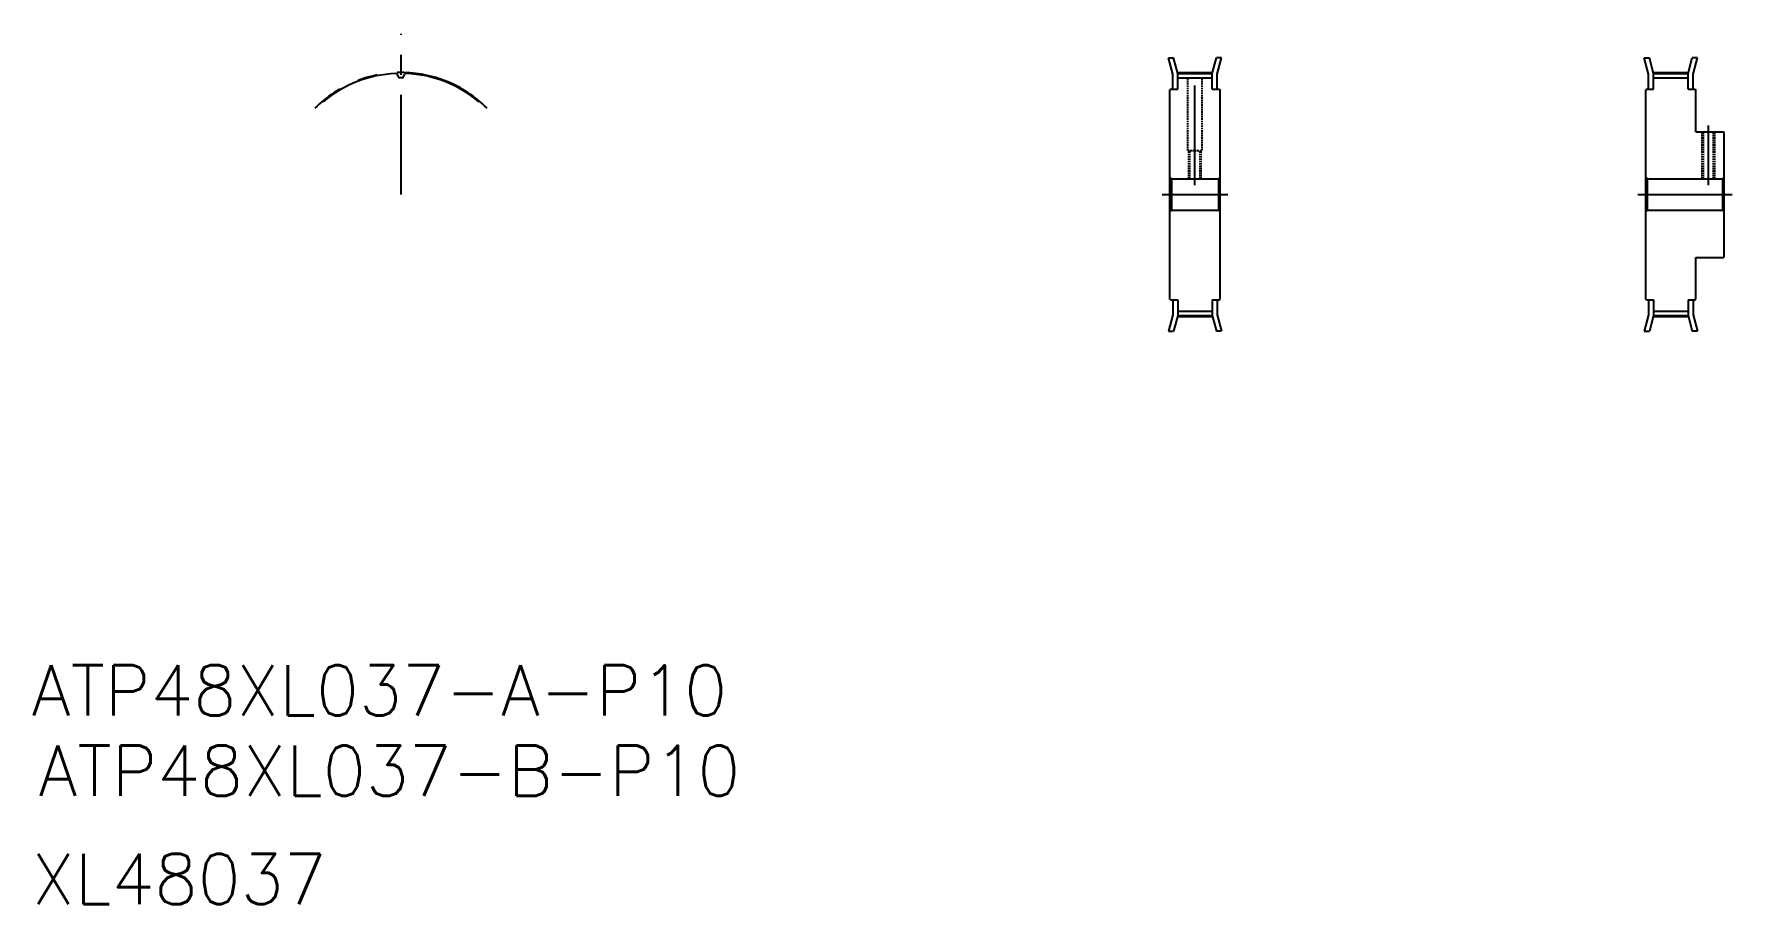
# Model space of a CAD drawing. Extents: x -120 to 421, y -99 to 178.
import ezdxf

# ---------------------------------------------------------------- set-up
doc = ezdxf.new("R2010")
doc.units = 0
doc.linetypes.add('CENTER', pattern=[50.8, 31.75, -6.35, 6.35, -6.35])
doc.linetypes.add('DASHED', pattern=[0.75, 0.5, -0.25])
doc.layers.get('0').update_dxf_attribs({"linetype": 'CONTINUOUS'})
doc.layers.add('CENTER', color=1, linetype='CENTER')
doc.styles.get("Standard").update_dxf_attribs({"font": 'txt', "bigfont": 'BIGFONT'})

msp = doc.modelspace()

# ---------------------------------------------------------------- linework, layer by layer
at = {"color": 7, "linetype": 'CONTINUOUS'}
for p, q in [((241.4, 170.62), (243.05, 170.62)), ((242.78, 165.47), (241.4, 170.62)), ((244.38, 165.68), (243.05, 170.62)), ((255.38, 165.68), (256.7, 170.62)), ((258.36, 170.62), (256.7, 170.62)), ((256.98, 165.47), (258.36, 170.62)), ((392.97, 170.62), (394.63, 170.62)), ((394.36, 165.47), (392.97, 170.62)), ((395.96, 165.68), (394.63, 170.62)), ((406.96, 165.68), (408.28, 170.62)), ((409.94, 170.62), (408.28, 170.62)), ((408.56, 165.47), (409.94, 170.62)), ((-3.82, 164.63), (-4.13, 165.29)), ((-2.22, 164.63), (-1.91, 165.29)), ((242.78, 160.62), (242.78, 165.47)), ((244.38, 160.62), (244.38, 165.68)), ((244.38, 165.68), (255.38, 165.68)), ((244.38, 164.28), (255.38, 164.28)), ((255.38, 160.62), (255.38, 165.68)), ((256.98, 160.62), (256.98, 165.47)), ((394.36, 160.62), (394.36, 165.47)), ((395.96, 160.62), (395.96, 165.68)), ((395.96, 165.68), (406.96, 165.68)), ((395.96, 164.28), (406.96, 164.28)), ((406.96, 160.62), (406.96, 165.68)), ((408.56, 160.62), (408.56, 165.47)), ((242.08, 160.62), (241.88, 160.42)), ((241.88, 93.82), (241.88, 160.42)), ((242.08, 160.62), (244.38, 160.62)), ((255.38, 160.62), (257.68, 160.62)), ((257.68, 160.62), (257.88, 160.42)), ((257.88, 93.82), (257.88, 160.42)), ((393.66, 160.62), (393.46, 160.42)), ((393.46, 93.82), (393.46, 160.42)), ((393.66, 160.62), (395.96, 160.62)), ((406.96, 160.62), (409.26, 160.62)), ((409.26, 160.62), (409.46, 160.42)), ((409.46, 147.12), (409.46, 160.42)), ((409.46, 147.12), (418.26, 147.12)), ((418.26, 147.12), (418.46, 146.92)), ((418.46, 107.32), (418.46, 146.92)), ((242.38, 132.12), (241.88, 132.62)), ((242.38, 132.12), (257.38, 132.12)), ((242.38, 132.12), (242.38, 122.12)), ((257.38, 132.12), (257.88, 132.62)), ((257.38, 132.12), (257.38, 122.12)), ((393.96, 132.12), (393.46, 132.62)), ((393.96, 132.12), (417.96, 132.12)), ((393.96, 132.12), (393.96, 122.12)), ((417.96, 132.12), (418.46, 132.62)), ((417.96, 132.12), (417.96, 122.12)), ((242.38, 122.12), (241.88, 121.62)), ((242.38, 122.12), (257.38, 122.12)), ((257.38, 122.12), (257.88, 121.62)), ((393.96, 122.12), (393.46, 121.62)), ((393.96, 122.12), (417.96, 122.12)), ((417.96, 122.12), (418.46, 121.62)), ((409.46, 93.82), (409.46, 107.12)), ((409.46, 107.12), (418.26, 107.12)), ((418.26, 107.12), (418.46, 107.32)), ((242.08, 93.62), (241.88, 93.82)), ((242.08, 93.62), (244.38, 93.62)), ((242.78, 93.62), (242.78, 88.78)), ((244.38, 93.62), (244.38, 88.57)), ((255.38, 93.62), (255.38, 88.57)), ((255.38, 93.62), (257.68, 93.62)), ((256.98, 93.62), (256.98, 88.78)), ((257.68, 93.62), (257.88, 93.82)), ((393.66, 93.62), (393.46, 93.82)), ((393.66, 93.62), (395.96, 93.62)), ((394.36, 93.62), (394.36, 88.78)), ((395.96, 93.62), (395.96, 88.57)), ((406.96, 93.62), (409.26, 93.62)), ((406.96, 93.62), (406.96, 88.57)), ((408.56, 93.62), (408.56, 88.78)), ((409.26, 93.62), (409.46, 93.82)), ((242.78, 88.78), (241.4, 83.62)), ((244.38, 88.57), (243.05, 83.62)), ((244.38, 89.97), (255.38, 89.97)), ((244.38, 88.57), (255.38, 88.57)), ((255.38, 88.57), (256.7, 83.62)), ((256.98, 88.78), (258.36, 83.62)), ((394.36, 88.78), (392.97, 83.62)), ((395.96, 88.57), (394.63, 83.62)), ((395.96, 89.97), (406.96, 89.97)), ((395.96, 88.57), (406.96, 88.57)), ((406.96, 88.57), (408.28, 83.62)), ((408.56, 88.78), (409.94, 83.62)), ((241.4, 83.62), (243.05, 83.62)), ((258.36, 83.62), (256.7, 83.62)), ((392.97, 83.62), (394.63, 83.62)), ((409.94, 83.62), (408.28, 83.62))]:
    msp.add_line(p, q, dxfattribs=at)
at = {"color": 3, "linetype": 'DASHED'}
for p, q in [((247.63, 141.12), (247.63, 164.28)), ((252.13, 141.12), (252.13, 164.28)), ((411.46, 132.12), (411.46, 147.12)), ((411.84, 132.12), (411.84, 147.12)), ((415.08, 132.12), (415.08, 147.12)), ((415.46, 132.12), (415.46, 147.12)), ((247.63, 141.12), (252.13, 141.12)), ((247.88, 132.12), (247.88, 141.12)), ((248.26, 132.12), (248.26, 141.12)), ((251.5, 132.12), (251.5, 141.12)), ((251.88, 132.12), (251.88, 141.12))]:
    msp.add_line(p, q, dxfattribs=at)
at = {"color": 7, "linetype": 'CONTINUOUS'}
for centre, radius, start, end in [((-3.02, 127.12), 38.56, 92.5104, 130), ((-4.68, 165.03), 0.61, 25, 92.5104), ((-3.27, 164.89), 0.61, 205, 270.3771), ((-3.02, 127.12), 37.16, 89.6229, 90.3771), ((-2.77, 164.89), 0.61, 269.6229, 335), ((-1.35, 165.03), 0.61, 87.4896, 155), ((-3.02, 127.12), 38.56, 50, 87.4896)]:
    msp.add_arc(centre, radius, start, end, dxfattribs=at)
at = {"layer": 'CENTER', "color": 1, "linetype": 'CENTER'}
for p, q in [((-3.02, 127.12), (-3.02, 178.22)), ((249.88, 130.12), (249.88, 167.93)), ((244.38, 165.93), (255.38, 165.93)), ((395.96, 165.93), (406.96, 165.93)), ((413.46, 130.12), (413.46, 149.12)), ((239.38, 127.12), (260.38, 127.12)), ((390.96, 127.12), (420.96, 127.12)), ((244.38, 88.31), (255.38, 88.31)), ((395.96, 88.31), (406.96, 88.31))]:
    msp.add_line(p, q, dxfattribs=at)
msp.add_arc((-3.02, 127.12), 38.81, 45, 135, dxfattribs=at)

# ---------------------------------------------------------------- texts
at = {"color": 7, "linetype": 'CONTINUOUS'}
for s, p in [('ATP48XL037-A-P10', (-120.63, -38.73)), ('ATP48XL037-B-P10', (-118.47, -64.32)), ('XL48037', (-120.63, -98.73))]:
    msp.add_text(s, height=16, dxfattribs=at).set_placement(p)

doc.saveas('drawing.dxf')
